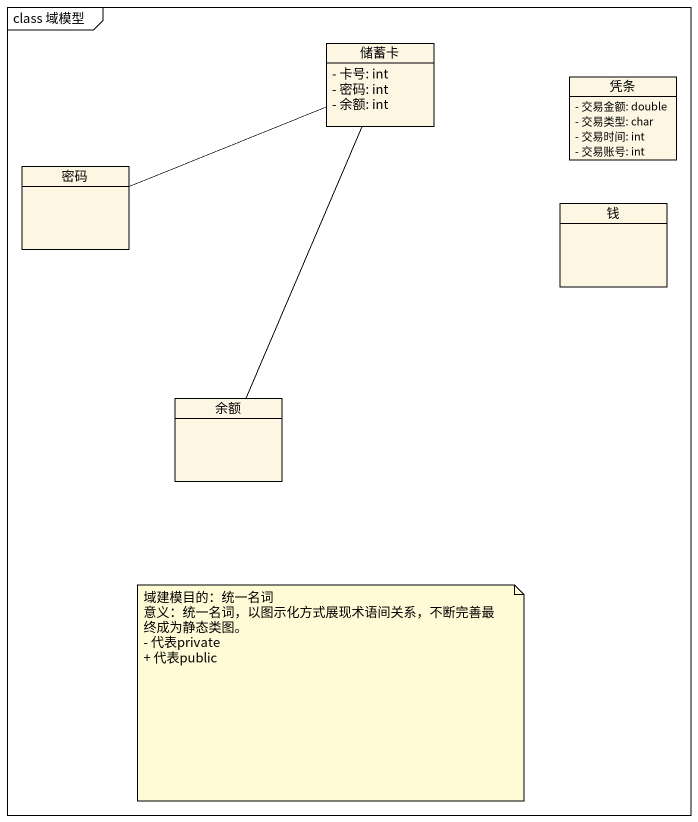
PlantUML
@startuml
mainframe class 域模型
hide circle
hide empty members
skinparam classAttributeIconSize 0
class 储蓄卡 {
  - 卡号: int
  - 密码: int
  - 余额: int
}
class 凭条 {
  - 交易金额: double
  - 交易类型: char
  - 交易时间: int
  - 交易账号: int
}
class 密码
class 钱
class 余额
密码 -right- 储蓄卡
余额 -up- 储蓄卡
note as N1
  域建模目的：统一名词
  意义：统一名词，以图示化方式展现术语间关系，不断完善最终成为静态类图。
  - 代表private
  + 代表public
end note
@enduml
